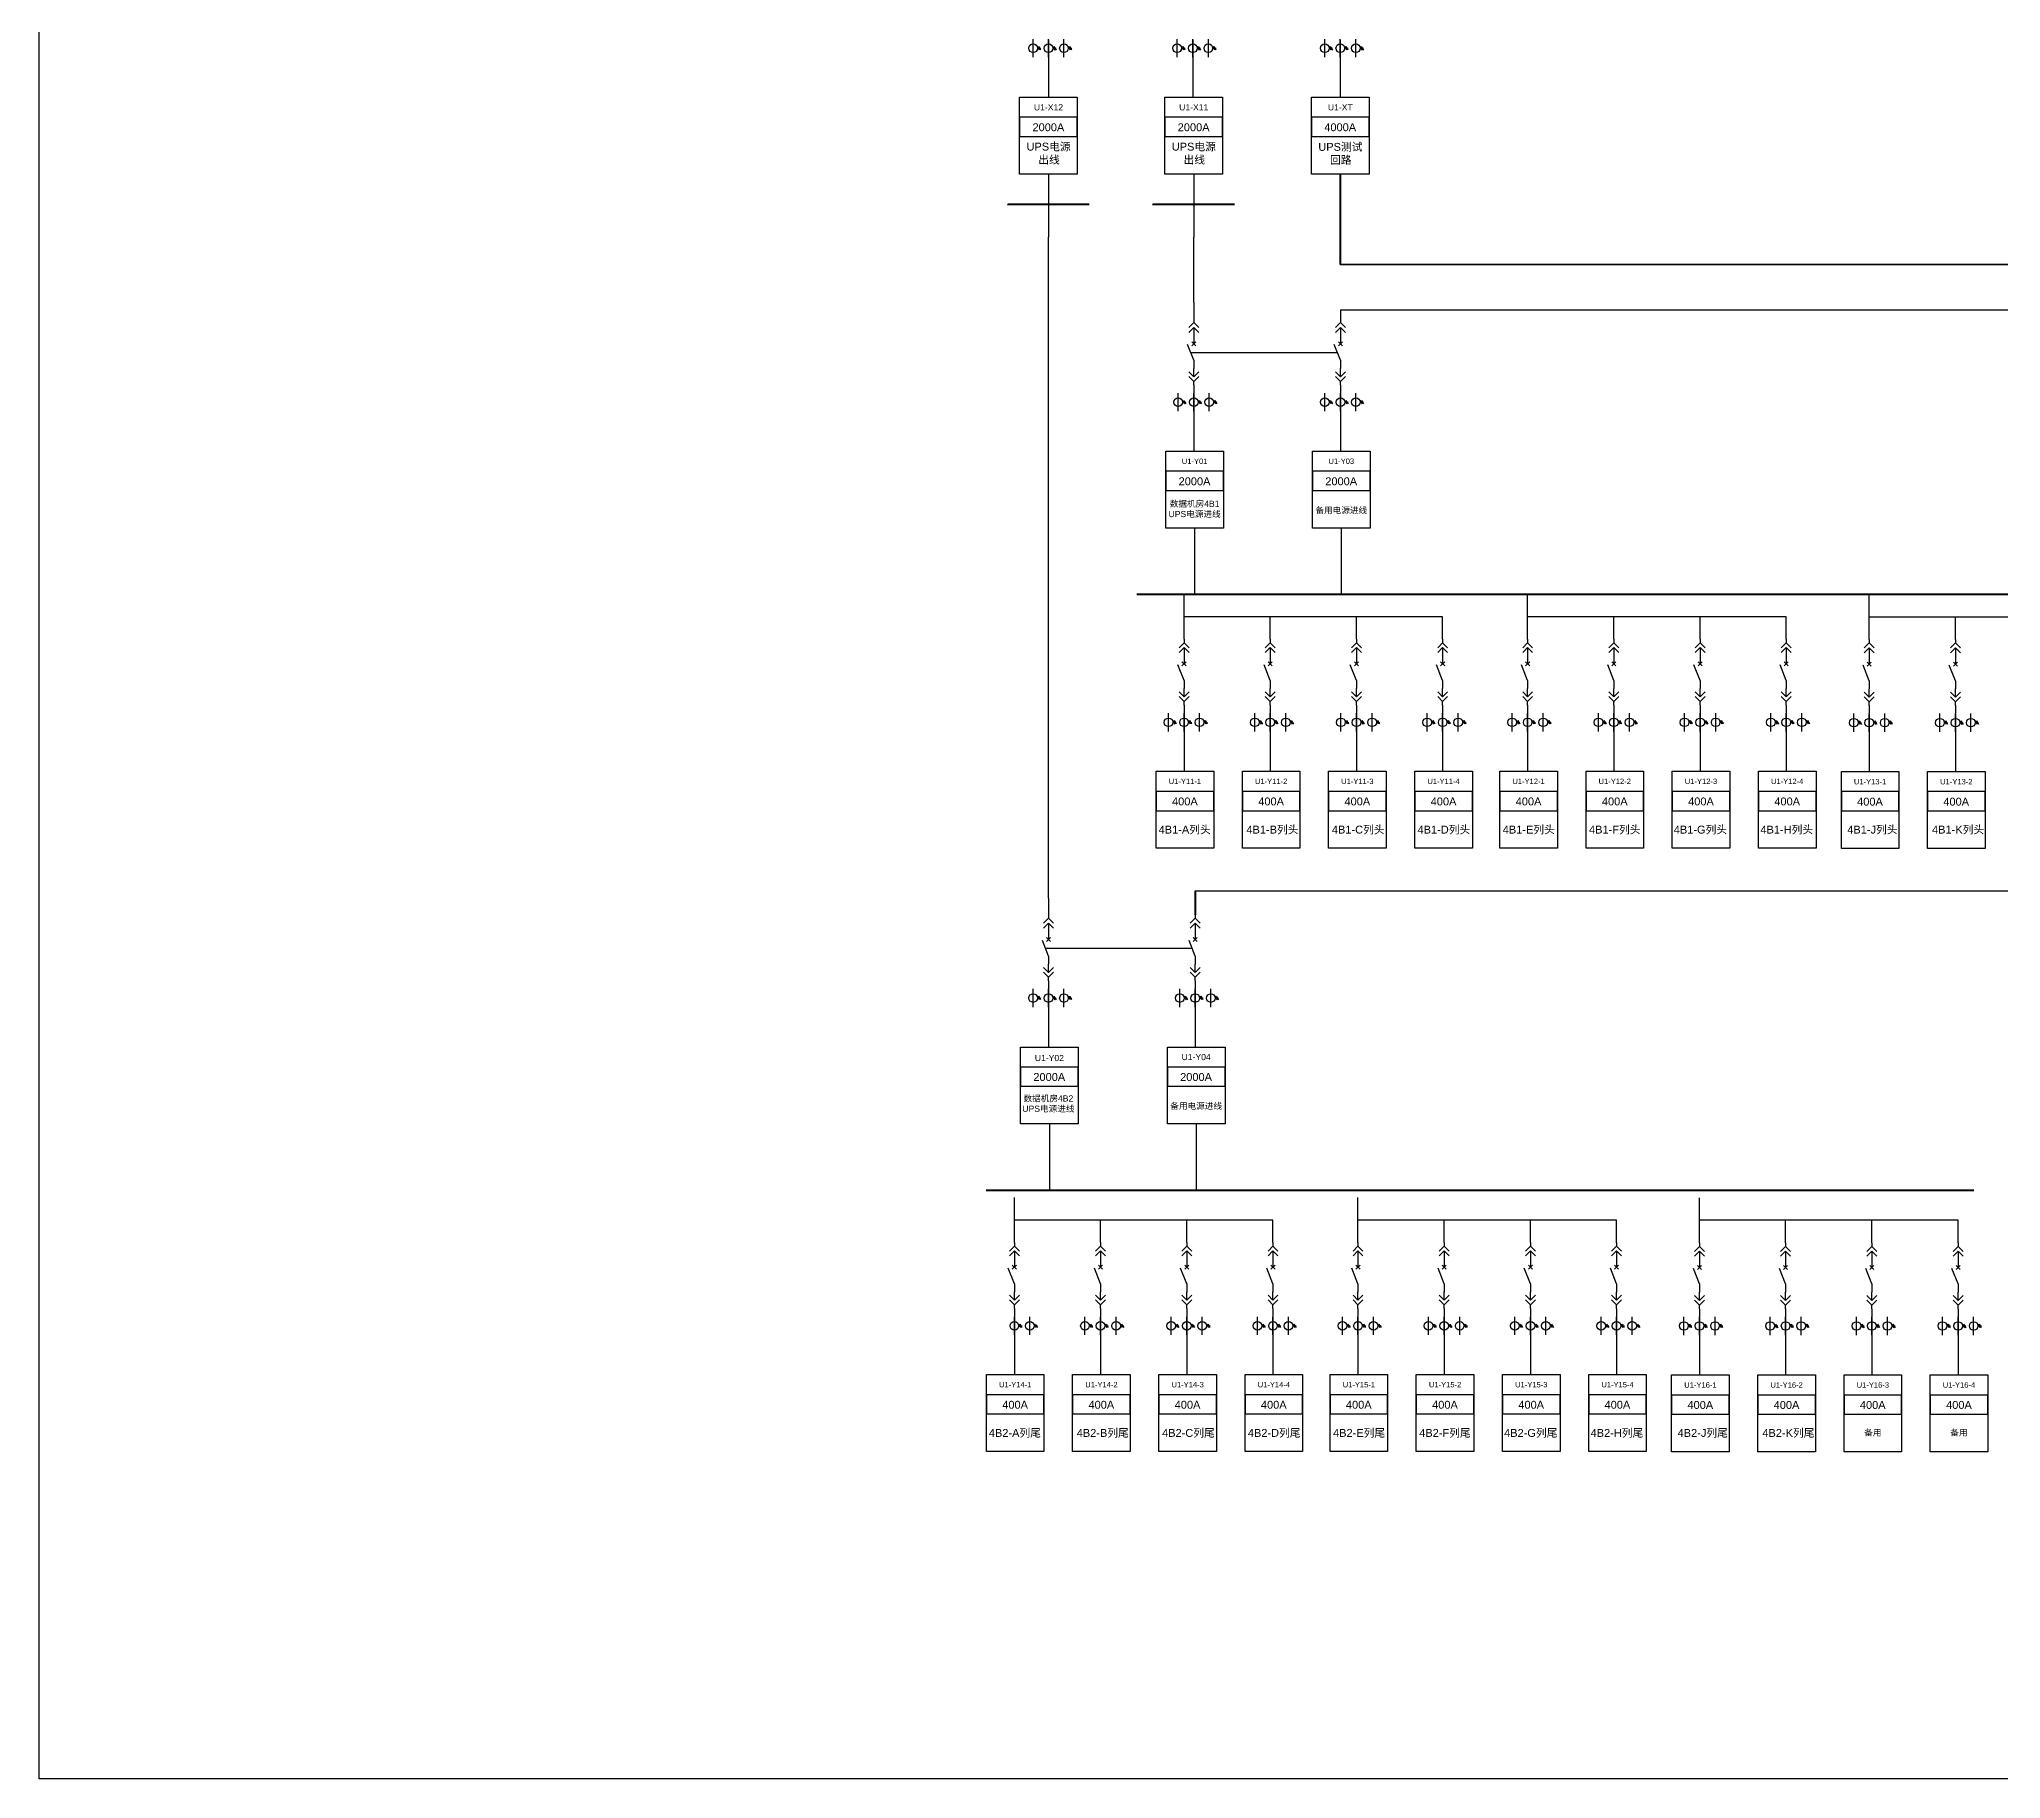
# Model space of a CAD drawing. Header units: millimetres. Extents: x -3460 to -460, y 6070 to 9130.
# Drawn here: x -1850 to -1672.5, y 6491.5 to 6648.8 of the extents above; entities that cross this region are included whole.
import ezdxf
from ezdxf.enums import TextEntityAlignment as Align

# ---------------------------------------------------------------- set-up
doc = ezdxf.new("R2010")
doc.units = ezdxf.units.MM
doc.header["$LTSCALE"] = 1000
doc.header["$MEASUREMENT"] = 0
doc.linetypes.add('HIDDEN', pattern=[0.375, 0.25, -0.125])
doc.styles.get("Standard").update_dxf_attribs({"font": 'arial.ttf'})

# ---------------------------------------------------------------- blocks, each defined once
blk = doc.blocks.new('A$C03DD39B5')
for p, q in [((417, 475), (283, 392)), ((417, 422), (283, 339)), ((350, 333), (350, 467))]:
    blk.add_line(p, q)
blk.add_lwpolyline([(700, 167), (0, 167)])
blk.add_circle((350, 167), 167)
blk = doc.blocks.new('DYDQAA05')
at = {"color": 0}
blk.add_lwpolyline([(0, 0), (0, -7)], dxfattribs=at)
blk = doc.blocks.new('DYDQAA03')
at = {"color": 0}
for points in [[(0, 0), (0, -1.5)], [(-2.12, -3.62), (0, -1.5)], [(-2.12, -5.62), (0, -3.5)], [(2.12, -3.62), (0, -1.5)], [(2.12, -5.62), (0, -3.5)], [(0, -3.5), (0, -7)]]:
    blk.add_lwpolyline(points, dxfattribs=at)
blk = doc.blocks.new('DYDQAA09')
at = {"color": 0}
blk.add_lwpolyline([(0, 0), (0, -3.5)], dxfattribs=at)
blk.add_lwpolyline([(0, 0), (0, -3.5)], dxfattribs=at)
blk.add_lwpolyline([(0, 0), (0, -3.5)], dxfattribs=at)
blk.add_lwpolyline([(0, 0), (0, -3.5)], dxfattribs=at)
blk.add_lwpolyline([(0, 0), (0, -3.5)], dxfattribs=at)
blk.add_lwpolyline([(0, 0), (0, -3.5)], dxfattribs=at)
blk.add_lwpolyline([(0, 0), (0, -3.5)], dxfattribs=at)
blk.add_lwpolyline([(0, 0), (0, -3.5)], dxfattribs=at)
blk.add_lwpolyline([(0, 0), (0, -3.5)], dxfattribs=at)
blk = doc.blocks.new('DYDQ0201')
at = {"color": 0}
for points in [[(0.86, -0.86), (-0.86, 0.86)], [(-0.86, -0.86), (0.86, 0.86)], [(0, -7), (-2.61, -0.37)]]:
    blk.add_lwpolyline(points, dxfattribs=at)
blk = doc.blocks.new('DYDQAA04')
at = {"color": 0}
for points in [[(0, -3.5), (0, 0)], [(-2.12, -1.38), (0, -3.5)], [(-2.12, -3.38), (0, -5.5)], [(2.12, -1.38), (0, -3.5)], [(2.12, -3.38), (0, -5.5)], [(0, -7), (0, -5.5)]]:
    blk.add_lwpolyline(points, dxfattribs=at)

msp = doc.modelspace()

# ---------------------------------------------------------------- linework, layer by layer
for p, q in [((-1758.69, 6648.8, -24067.95), (-1758.69, 6647.16, -24067.95)), ((-1745.64, 6648.8, -24067.95), (-1745.64, 6647.16, -24067.95)), ((-1732.29, 6648.8, -24067.95), (-1732.29, 6647.16, -24067.95)), ((-1758.69, 6647.16, -24067.95), (-1758.69, 6643.59, -24067.95)), ((-1745.64, 6647.16, -24067.95), (-1745.64, 6643.59, -24067.95)), ((-1732.29, 6647.16, -24067.95), (-1732.29, 6643.59, -24067.95)), ((-1758.69, 6636.64, -24067.95), (-1758.69, 6630.92, -24067.95)), ((-1745.55, 6636.64, -24099.44), (-1745.55, 6630.92, -24099.44)), ((-1758.69, 6571.12, -26834.5), (-1758.69, 6630.92, -25451.23)), ((-1745.55, 6625.01, -26865.99), (-1745.55, 6630.92, -25482.71)), ((-1745.55, 6616.77, -24664.78), (-1745.55, 6615.14, -24664.78)), ((-1745.55, 6615.14, -24664.78), (-1745.55, 6611.57, -24664.78)), ((-1745.47, 6604.62, -24696.27), (-1745.47, 6598.63, -24224.72)), ((-1746.43, 6594.56, -27652.45), (-1746.43, 6598.63, -26269.17)), ((-1715.34, 6594.56, -27652.45), (-1715.34, 6598.63, -26269.17)), ((-1684.44, 6594.54, -27652.45), (-1684.44, 6598.61, -26269.17)), ((-1738.63, 6596.6, -26269.17), (-1746.43, 6596.6, -26960.81)), ((-1738.63, 6594.56, -26269.17), (-1738.63, 6596.6, -26269.17)), ((-1730.83, 6596.6, -25577.54), (-1738.63, 6596.6, -26269.17)), ((-1730.83, 6594.56, -25577.54), (-1730.83, 6596.6, -25577.54)), ((-1723.03, 6596.6, -24885.9), (-1730.83, 6596.6, -25577.54)), ((-1723.03, 6594.56, -24885.9), (-1723.03, 6596.6, -24885.9)), ((-1707.54, 6596.6, -26269.17), (-1715.34, 6596.6, -26960.81)), ((-1707.54, 6594.56, -26269.17), (-1707.54, 6596.6, -26269.17)), ((-1699.74, 6596.6, -25577.54), (-1707.54, 6596.6, -26269.17)), ((-1699.74, 6594.56, -25577.54), (-1699.74, 6596.6, -25577.54)), ((-1691.94, 6596.6, -24885.9), (-1699.74, 6596.6, -25577.54)), ((-1691.94, 6594.56, -24885.9), (-1691.94, 6596.6, -24885.9)), ((-1676.64, 6596.57, -26269.17), (-1684.44, 6596.57, -26960.81)), ((-1676.64, 6594.54, -26269.17), (-1676.64, 6596.57, -26269.17)), ((-1668.84, 6596.57, -25577.54), (-1676.64, 6596.57, -26269.17)), ((-1746.43, 6587.81, -25451.24), (-1746.43, 6586.17, -25451.24)), ((-1738.63, 6587.81, -24067.96), (-1738.63, 6586.17, -24067.96)), ((-1730.83, 6587.81, -23376.32), (-1730.83, 6586.17, -23376.32)), ((-1723.03, 6587.81, -22684.68), (-1723.03, 6586.17, -22684.68)), ((-1715.34, 6587.81, -25451.24), (-1715.34, 6586.17, -25451.24)), ((-1707.54, 6587.81, -24067.96), (-1707.54, 6586.17, -24067.96)), ((-1699.74, 6587.81, -23376.32), (-1699.74, 6586.17, -23376.32)), ((-1691.94, 6587.81, -22684.68), (-1691.94, 6586.17, -22684.68)), ((-1684.44, 6587.79, -25451.24), (-1684.44, 6586.15, -25451.24)), ((-1676.64, 6587.79, -24067.96), (-1676.64, 6586.15, -24067.96)), ((-1746.43, 6586.17, -25451.24), (-1746.43, 6582.61, -25451.24)), ((-1738.63, 6586.17, -24067.96), (-1738.63, 6582.61, -24067.96)), ((-1730.83, 6586.17, -23376.32), (-1730.83, 6582.61, -23376.32)), ((-1723.03, 6586.17, -22684.68), (-1723.03, 6582.61, -22684.68)), ((-1715.34, 6586.17, -25451.24), (-1715.34, 6582.61, -25451.24)), ((-1707.54, 6586.17, -24067.96), (-1707.54, 6582.61, -24067.96)), ((-1699.74, 6586.17, -23376.32), (-1699.74, 6582.61, -23376.32)), ((-1691.94, 6586.17, -22684.68), (-1691.94, 6582.61, -22684.68)), ((-1684.44, 6586.15, -25451.24), (-1684.44, 6582.58, -25451.24)), ((-1676.64, 6586.15, -24067.96), (-1676.64, 6582.58, -24067.96)), ((-1758.69, 6562.88, -24633.29), (-1758.69, 6561.24, -24633.29)), ((-1758.69, 6561.24, -24633.29), (-1758.69, 6557.67, -24633.29)), ((-1758.61, 6550.72, -24664.78), (-1758.61, 6544.73, -24193.23)), ((-1761.78, 6539.98, -49088.48), (-1761.78, 6544.05, -47705.2)), ((-1730.69, 6539.98, -49088.48), (-1730.69, 6544.05, -47705.2)), ((-1699.79, 6539.95, -49088.48), (-1699.79, 6544.02, -47705.2)), ((-1753.98, 6542.01, -47705.2), (-1761.78, 6542.01, -48396.84)), ((-1753.98, 6539.98, -47705.2), (-1753.98, 6542.01, -47705.2)), ((-1746.18, 6542.01, -47013.57), (-1753.98, 6542.01, -47705.2)), ((-1746.18, 6539.98, -47013.57), (-1746.18, 6542.01, -47013.57)), ((-1738.38, 6542.01, -46321.93), (-1746.18, 6542.01, -47013.57)), ((-1738.38, 6539.98, -46321.93), (-1738.38, 6542.01, -46321.93)), ((-1722.89, 6542.01, -47705.2), (-1730.69, 6542.01, -48396.84)), ((-1722.89, 6539.98, -47705.2), (-1722.89, 6542.01, -47705.2)), ((-1715.09, 6542.01, -47013.57), (-1722.89, 6542.01, -47705.2)), ((-1715.09, 6539.98, -47013.57), (-1715.09, 6542.01, -47013.57)), ((-1707.29, 6542.01, -46321.93), (-1715.09, 6542.01, -47013.57)), ((-1707.29, 6539.98, -46321.93), (-1707.29, 6542.01, -46321.93)), ((-1692, 6541.99, -47705.2), (-1699.79, 6541.99, -48396.84)), ((-1692, 6539.95, -47705.2), (-1692, 6541.99, -47705.2)), ((-1684.2, 6541.99, -47013.57), (-1692, 6541.99, -47705.2)), ((-1684.2, 6539.95, -47013.57), (-1684.2, 6541.99, -47013.57)), ((-1676.4, 6541.99, -46321.93), (-1684.2, 6541.99, -47013.57)), ((-1676.4, 6539.95, -46321.93), (-1676.4, 6541.99, -46321.93)), ((-1761.78, 6533.23, -46887.27), (-1761.78, 6531.59, -46887.27)), ((-1753.98, 6533.23, -45503.99), (-1753.98, 6531.59, -45503.99)), ((-1746.18, 6533.23, -44812.35), (-1746.18, 6531.59, -44812.35)), ((-1738.38, 6533.23, -44120.71), (-1738.38, 6531.59, -44120.71)), ((-1730.69, 6533.23, -46887.27), (-1730.69, 6531.59, -46887.27)), ((-1722.89, 6533.23, -45503.99), (-1722.89, 6531.59, -45503.99)), ((-1715.09, 6533.23, -44812.35), (-1715.09, 6531.59, -44812.35)), ((-1707.29, 6533.23, -44120.71), (-1707.29, 6531.59, -44120.71)), ((-1699.79, 6533.21, -46887.27), (-1699.79, 6531.57, -46887.27)), ((-1692, 6533.21, -45503.99), (-1692, 6531.57, -45503.99)), ((-1684.2, 6533.21, -44812.35), (-1684.2, 6531.57, -44812.35)), ((-1676.4, 6533.21, -44120.71), (-1676.4, 6531.57, -44120.71)), ((-1761.78, 6531.59, -46887.27), (-1761.78, 6528.03, -46887.27)), ((-1753.98, 6531.59, -45503.99), (-1753.98, 6528.03, -45503.99)), ((-1746.18, 6531.59, -44812.35), (-1746.18, 6528.03, -44812.35)), ((-1738.38, 6531.59, -44120.71), (-1738.38, 6528.03, -44120.71)), ((-1730.69, 6531.59, -46887.27), (-1730.69, 6528.03, -46887.27)), ((-1722.89, 6531.59, -45503.99), (-1722.89, 6528.03, -45503.99)), ((-1715.09, 6531.59, -44812.35), (-1715.09, 6528.03, -44812.35)), ((-1707.29, 6531.59, -44120.71), (-1707.29, 6528.03, -44120.71)), ((-1699.79, 6531.57, -46887.27), (-1699.79, 6528, -46887.27)), ((-1692, 6531.57, -45503.99), (-1692, 6528, -45503.99)), ((-1684.2, 6531.57, -44812.35), (-1684.2, 6528, -44812.35)), ((-1676.4, 6531.57, -44120.71), (-1676.4, 6528, -44120.71))]:
    msp.add_line(p, q)
at = {"color": 1, "lineweight": 40}
for p, q in [((-1732.29, 6636.64, -24100.46), (-1732.29, 6628.45, -26175.37)), ((-1750.7, 6598.63, -24224.72), (-1661.91, 6598.63, -24224.72)), ((-1764.34, 6544.73, -24193.23), (-1674.97, 6544.73, -24193.23))]:
    msp.add_line(p, q, dxfattribs=at)
at = {"color": 1, "lineweight": 35}
msp.add_line((-1732.29, 6628.45, -26175.37), (-1512.71, 6628.45, -26175.37), dxfattribs=at)
at = {"color": 5}
for p, q in [((-1732.28, 6624.36, -28910.45), (-1732.28, 6623.52, -26865.99)), ((-1732.28, 6616.77, -24664.78), (-1732.28, 6615.14, -24664.78)), ((-1732.28, 6615.14, -24664.78), (-1732.28, 6611.57, -24664.78)), ((-1732.2, 6604.62, -24696.27), (-1732.2, 6598.63, -24224.72)), ((-1745.41, 6562.88, -23028.9), (-1745.41, 6561.24, -23028.9)), ((-1745.41, 6561.24, -23028.9), (-1745.41, 6557.67, -23028.9)), ((-1745.33, 6550.72, -23060.39), (-1745.33, 6544.73, -22588.84))]:
    msp.add_line(p, q, dxfattribs=at)
at = {"color": 5, "lineweight": 30}
for p, q in [((-1732.28, 6624.36, -27888.22), (-1592.93, 6624.36, -38827.65)), ((-1745.41, 6571.81, -27966.21), (-1635.54, 6571.81, -49216.18))]:
    msp.add_line(p, q, dxfattribs=at)
at = {"linetype": 'HIDDEN', "ltscale": 2}
for p, q in [((-1745.83, 6620.5, -26865.99), (-1732.55, 6620.5, -26865.99)), ((-1758.97, 6566.61, -25230.11), (-1745.69, 6566.61, -25230.11))]:
    msp.add_line(p, q, dxfattribs=at)
at = {"color": 5, "lineweight": 40}
msp.add_line((-1745.41, 6571.81, -27966.21), (-1745.41, 6569.63, -25230.11), dxfattribs=at)
at = {"color": 1, "lineweight": 30, "ltscale": 0.002916}
msp.add_lwpolyline([(-1850, 6806.47), (-1495.8, 6806.47), (-1495.8, 6491.47), (-1850, 6491.47)], close=True, dxfattribs=at)
for points, elevation in [([(-1761.3, 6643.59), (-1756.09, 6643.59), (-1756.09, 6636.64), (-1761.3, 6636.64)], -24067.95), ([(-1748.16, 6643.59), (-1742.95, 6643.59), (-1742.95, 6636.64), (-1748.16, 6636.64)], -24099.44), ([(-1761.3, 6640.04), (-1756.09, 6640.04), (-1756.09, 6641.78), (-1761.3, 6641.78)], -24067.95), ([(-1748.16, 6640.04), (-1742.95, 6640.04), (-1742.95, 6641.78), (-1748.16, 6641.78)], -24099.44), ([(-1748.08, 6611.57), (-1742.87, 6611.57), (-1742.87, 6604.62), (-1748.08, 6604.62)], -24696.27), ([(-1748.08, 6608.02), (-1742.87, 6608.02), (-1742.87, 6609.75), (-1748.08, 6609.75)], -24696.27), ([(-1748.95, 6582.61), (-1743.74, 6582.61), (-1743.74, 6575.65), (-1748.95, 6575.65)], -25482.73), ([(-1741.15, 6582.61), (-1735.94, 6582.61), (-1735.94, 6575.65), (-1741.15, 6575.65)], -24099.45), ([(-1733.35, 6582.61), (-1728.14, 6582.61), (-1728.14, 6575.65), (-1733.35, 6575.65)], -23407.81), ([(-1725.55, 6582.61), (-1720.34, 6582.61), (-1720.34, 6575.65), (-1725.55, 6575.65)], -22716.17), ([(-1717.86, 6582.61), (-1712.65, 6582.61), (-1712.65, 6575.65), (-1717.86, 6575.65)], -25482.73), ([(-1710.06, 6582.61), (-1704.85, 6582.61), (-1704.85, 6575.65), (-1710.06, 6575.65)], -24099.45), ([(-1702.26, 6582.61), (-1697.05, 6582.61), (-1697.05, 6575.65), (-1702.26, 6575.65)], -23407.81), ([(-1694.46, 6582.61), (-1689.25, 6582.61), (-1689.25, 6575.65), (-1694.46, 6575.65)], -22716.17), ([(-1686.96, 6582.58), (-1681.75, 6582.58), (-1681.75, 6575.63), (-1686.96, 6575.63)], -25482.73), ([(-1679.16, 6582.58), (-1673.95, 6582.58), (-1673.95, 6575.63), (-1679.16, 6575.63)], -24099.45), ([(-1748.95, 6579.05), (-1743.74, 6579.05), (-1743.74, 6580.79), (-1748.95, 6580.79)], -25482.73), ([(-1741.15, 6579.05), (-1735.94, 6579.05), (-1735.94, 6580.79), (-1741.15, 6580.79)], -24099.45), ([(-1733.35, 6579.05), (-1728.14, 6579.05), (-1728.14, 6580.79), (-1733.35, 6580.79)], -23407.81), ([(-1725.55, 6579.05), (-1720.34, 6579.05), (-1720.34, 6580.79), (-1725.55, 6580.79)], -22716.17), ([(-1717.86, 6579.05), (-1712.65, 6579.05), (-1712.65, 6580.79), (-1717.86, 6580.79)], -25482.73), ([(-1710.06, 6579.05), (-1704.85, 6579.05), (-1704.85, 6580.79), (-1710.06, 6580.79)], -24099.45), ([(-1702.26, 6579.05), (-1697.05, 6579.05), (-1697.05, 6580.79), (-1702.26, 6580.79)], -23407.81), ([(-1694.46, 6579.05), (-1689.25, 6579.05), (-1689.25, 6580.79), (-1694.46, 6580.79)], -22716.17), ([(-1686.96, 6579.03), (-1681.75, 6579.03), (-1681.75, 6580.77), (-1686.96, 6580.77)], -25482.73), ([(-1679.16, 6579.03), (-1673.95, 6579.03), (-1673.95, 6580.77), (-1679.16, 6580.77)], -24099.45), ([(-1761.21, 6557.67), (-1756.01, 6557.67), (-1756.01, 6550.72), (-1761.21, 6550.72)], -24664.78), ([(-1761.21, 6554.12), (-1756.01, 6554.12), (-1756.01, 6555.86), (-1761.21, 6555.86)], -24664.78), ([(-1764.31, 6528.03), (-1759.1, 6528.03), (-1759.1, 6521.07), (-1764.31, 6521.07)], -46918.75), ([(-1756.51, 6528.03), (-1751.3, 6528.03), (-1751.3, 6521.07), (-1756.51, 6521.07)], -45535.48), ([(-1748.71, 6528.03), (-1743.5, 6528.03), (-1743.5, 6521.07), (-1748.71, 6521.07)], -44843.84), ([(-1740.91, 6528.03), (-1735.7, 6528.03), (-1735.7, 6521.07), (-1740.91, 6521.07)], -44152.2), ([(-1733.22, 6528.03), (-1728.01, 6528.03), (-1728.01, 6521.07), (-1733.22, 6521.07)], -46918.75), ([(-1725.42, 6528.03), (-1720.21, 6528.03), (-1720.21, 6521.07), (-1725.42, 6521.07)], -45535.48), ([(-1717.62, 6528.03), (-1712.41, 6528.03), (-1712.41, 6521.07), (-1717.62, 6521.07)], -44843.84), ([(-1709.82, 6528.03), (-1704.61, 6528.03), (-1704.61, 6521.07), (-1709.82, 6521.07)], -44152.2), ([(-1702.32, 6528), (-1697.11, 6528), (-1697.11, 6521.05), (-1702.32, 6521.05)], -46918.75), ([(-1694.52, 6528), (-1689.31, 6528), (-1689.31, 6521.05), (-1694.52, 6521.05)], -45535.48), ([(-1686.72, 6528), (-1681.51, 6528), (-1681.51, 6521.05), (-1686.72, 6521.05)], -44843.84), ([(-1678.92, 6528), (-1673.71, 6528), (-1673.71, 6521.05), (-1678.92, 6521.05)], -44152.2), ([(-1764.31, 6524.47), (-1759.1, 6524.47), (-1759.1, 6526.21), (-1764.31, 6526.21)], -46918.75), ([(-1756.51, 6524.47), (-1751.3, 6524.47), (-1751.3, 6526.21), (-1756.51, 6526.21)], -45535.48), ([(-1748.71, 6524.47), (-1743.5, 6524.47), (-1743.5, 6526.21), (-1748.71, 6526.21)], -44843.84), ([(-1740.91, 6524.47), (-1735.7, 6524.47), (-1735.7, 6526.21), (-1740.91, 6526.21)], -44152.2), ([(-1733.22, 6524.47), (-1728.01, 6524.47), (-1728.01, 6526.21), (-1733.22, 6526.21)], -46918.75), ([(-1725.42, 6524.47), (-1720.21, 6524.47), (-1720.21, 6526.21), (-1725.42, 6526.21)], -45535.48), ([(-1717.62, 6524.47), (-1712.41, 6524.47), (-1712.41, 6526.21), (-1717.62, 6526.21)], -44843.84), ([(-1709.82, 6524.47), (-1704.61, 6524.47), (-1704.61, 6526.21), (-1709.82, 6526.21)], -44152.2), ([(-1702.32, 6524.45), (-1697.11, 6524.45), (-1697.11, 6526.18), (-1702.32, 6526.18)], -46918.75), ([(-1694.52, 6524.45), (-1689.31, 6524.45), (-1689.31, 6526.18), (-1694.52, 6526.18)], -45535.48), ([(-1686.72, 6524.45), (-1681.51, 6524.45), (-1681.51, 6526.18), (-1686.72, 6526.18)], -44843.84), ([(-1678.92, 6524.45), (-1673.71, 6524.45), (-1673.71, 6526.18), (-1678.92, 6526.18)], -44152.2)]:
    msp.add_lwpolyline(points, close=True, dxfattribs=dict(elevation=elevation))
at = {"color": 1, "elevation": -24100.46}
for points in [[(-1734.9, 6643.59), (-1729.69, 6643.59), (-1729.69, 6636.64), (-1734.9, 6636.64)], [(-1734.9, 6640.04), (-1729.69, 6640.04), (-1729.69, 6641.78), (-1734.9, 6641.78)]]:
    msp.add_lwpolyline(points, close=True, dxfattribs=at)
at = {"color": 1, "lineweight": 40, "ltscale": 100}
for points, elevation in [([(-1755.01, 6633.88), (-1762.37, 6633.88), (-1762.37, 6633.88)], -34568.97), ([(-1741.87, 6633.88), (-1749.24, 6633.88), (-1749.24, 6633.88)], -34600.46)]:
    msp.add_lwpolyline(points, dxfattribs=dict(at, elevation=elevation))
at = {"color": 5}
for points, elevation in [([(-1734.81, 6611.57), (-1729.6, 6611.57), (-1729.6, 6604.62), (-1734.81, 6604.62)], -24696.27), ([(-1734.81, 6608.02), (-1729.6, 6608.02), (-1729.6, 6609.75), (-1734.81, 6609.75)], -24696.27), ([(-1747.93, 6557.67), (-1742.72, 6557.67), (-1742.72, 6550.72), (-1747.93, 6550.72)], -23060.39), ([(-1747.93, 6554.12), (-1742.72, 6554.12), (-1742.72, 6555.86), (-1747.93, 6555.86)], -23060.39)]:
    msp.add_lwpolyline(points, close=True, dxfattribs=dict(at, elevation=elevation))

# ---------------------------------------------------------------- block references
at = {"linetype": 'Continuous', "xscale": 0.002338875, "yscale": 0.002338875, "zscale": 0.002338875, "rotation": 270}
for p in [(-1760.48, 6648.84, -24067.95), (-1759.08, 6648.84, -24067.95), (-1757.68, 6648.84, -24067.95), (-1747.43, 6648.84, -24067.95), (-1746.03, 6648.84, -24067.95), (-1744.62, 6648.84, -24067.95), (-1734.09, 6648.84, -24067.95), (-1732.68, 6648.84, -24067.95), (-1731.28, 6648.84, -24067.95), (-1747.35, 6616.82, -24664.78), (-1745.94, 6616.82, -24664.78), (-1744.54, 6616.82, -24664.78), (-1748.22, 6587.86, -25451.24), (-1746.82, 6587.86, -25451.24), (-1745.41, 6587.86, -25451.24), (-1740.42, 6587.86, -24067.96), (-1739.02, 6587.86, -24067.96), (-1737.61, 6587.86, -24067.96), (-1732.62, 6587.86, -23376.32), (-1731.22, 6587.86, -23376.32), (-1729.81, 6587.86, -23376.32), (-1724.82, 6587.86, -22684.68), (-1723.42, 6587.86, -22684.68), (-1722.01, 6587.86, -22684.68), (-1717.13, 6587.86, -25451.24), (-1715.73, 6587.86, -25451.24), (-1714.32, 6587.86, -25451.24), (-1709.33, 6587.86, -24067.96), (-1707.93, 6587.86, -24067.96), (-1706.52, 6587.86, -24067.96), (-1701.53, 6587.86, -23376.32), (-1700.13, 6587.86, -23376.32), (-1698.72, 6587.86, -23376.32), (-1693.73, 6587.86, -22684.68), (-1692.33, 6587.86, -22684.68), (-1690.92, 6587.86, -22684.68), (-1686.23, 6587.83, -25451.24), (-1684.83, 6587.83, -25451.24), (-1683.43, 6587.83, -25451.24), (-1678.43, 6587.83, -24067.96), (-1677.03, 6587.83, -24067.96), (-1675.63, 6587.83, -24067.96), (-1760.48, 6562.92, -24633.29), (-1759.08, 6562.92, -24633.29), (-1757.68, 6562.92, -24633.29), (-1762.17, 6533.27, -46887.27), (-1760.77, 6533.27, -46887.27), (-1755.78, 6533.27, -45503.99), (-1754.37, 6533.27, -45503.99), (-1752.97, 6533.27, -45503.99), (-1747.98, 6533.27, -44812.35), (-1746.57, 6533.27, -44812.35), (-1745.17, 6533.27, -44812.35), (-1740.18, 6533.27, -44120.71), (-1738.77, 6533.27, -44120.71), (-1737.37, 6533.27, -44120.71), (-1732.49, 6533.27, -46887.27), (-1731.08, 6533.27, -46887.27), (-1729.68, 6533.27, -46887.27), (-1724.69, 6533.27, -45503.99), (-1723.28, 6533.27, -45503.99), (-1721.88, 6533.27, -45503.99), (-1716.89, 6533.27, -44812.35), (-1715.48, 6533.27, -44812.35), (-1714.08, 6533.27, -44812.35), (-1709.09, 6533.27, -44120.71), (-1707.68, 6533.27, -44120.71), (-1706.28, 6533.27, -44120.71), (-1701.59, 6533.25, -46887.27), (-1700.18, 6533.25, -46887.27), (-1698.78, 6533.25, -46887.27), (-1693.79, 6533.25, -45503.99), (-1692.39, 6533.25, -45503.99), (-1690.98, 6533.25, -45503.99), (-1685.99, 6533.25, -44812.35), (-1684.59, 6533.25, -44812.35), (-1683.18, 6533.25, -44812.35), (-1678.19, 6533.25, -44120.71), (-1676.79, 6533.25, -44120.71), (-1675.38, 6533.25, -44120.71)]:
    msp.add_blockref('A$C03DD39B5', p, dxfattribs=at)
at = {"xscale": 0.2128954749704126, "yscale": 0.2128954749704126, "zscale": 0.2128954749704126}
for name, p in [('DYDQAA05', (-1745.55, 6625.01, -26865.99)), ('DYDQAA03', (-1745.55, 6623.52, -26865.99)), ('DYDQ0201', (-1745.55, 6621.29, -26865.99)), ('DYDQAA09', (-1745.55, 6622.03, -26865.99)), ('DYDQAA09', (-1745.55, 6619.8, -26865.99)), ('DYDQAA04', (-1745.55, 6619.05, -26865.99)), ('DYDQAA09', (-1745.55, 6617.56, -26865.99)), ('DYDQAA03', (-1746.43, 6594.56, -27652.45)), ('DYDQAA03', (-1738.63, 6594.56, -26269.17)), ('DYDQAA03', (-1730.83, 6594.56, -25577.54)), ('DYDQAA03', (-1723.03, 6594.56, -24885.9)), ('DYDQAA03', (-1715.34, 6594.56, -27652.45)), ('DYDQAA03', (-1707.54, 6594.56, -26269.17)), ('DYDQAA03', (-1699.74, 6594.56, -25577.54)), ('DYDQAA03', (-1691.94, 6594.56, -24885.9)), ('DYDQAA03', (-1684.44, 6594.54, -27652.45)), ('DYDQAA03', (-1676.64, 6594.54, -26269.17)), ('DYDQAA09', (-1746.43, 6593.07, -27652.45)), ('DYDQAA09', (-1738.63, 6593.07, -26269.17)), ('DYDQAA09', (-1730.83, 6593.07, -25577.54)), ('DYDQAA09', (-1723.03, 6593.07, -24885.9)), ('DYDQAA09', (-1715.34, 6593.07, -27652.45)), ('DYDQAA09', (-1707.54, 6593.07, -26269.17)), ('DYDQAA09', (-1699.74, 6593.07, -25577.54)), ('DYDQAA09', (-1691.94, 6593.07, -24885.9)), ('DYDQAA09', (-1684.44, 6593.05, -27652.45)), ('DYDQAA09', (-1676.64, 6593.05, -26269.17)), ('DYDQ0201', (-1746.43, 6592.33, -27652.45)), ('DYDQ0201', (-1738.63, 6592.33, -26269.17)), ('DYDQ0201', (-1730.83, 6592.33, -25577.54)), ('DYDQ0201', (-1723.03, 6592.33, -24885.9)), ('DYDQ0201', (-1715.34, 6592.33, -27652.45)), ('DYDQ0201', (-1707.54, 6592.33, -26269.17)), ('DYDQ0201', (-1699.74, 6592.33, -25577.54)), ('DYDQ0201', (-1691.94, 6592.33, -24885.9)), ('DYDQ0201', (-1684.44, 6592.3, -27652.45)), ('DYDQ0201', (-1676.64, 6592.3, -26269.17)), ('DYDQAA04', (-1746.43, 6590.09, -27652.45)), ('DYDQAA09', (-1746.43, 6590.84, -27652.45)), ('DYDQAA04', (-1738.63, 6590.09, -26269.17)), ('DYDQAA09', (-1738.63, 6590.84, -26269.17)), ('DYDQAA04', (-1730.83, 6590.09, -25577.54)), ('DYDQAA09', (-1730.83, 6590.84, -25577.54)), ('DYDQAA04', (-1723.03, 6590.09, -24885.9)), ('DYDQAA09', (-1723.03, 6590.84, -24885.9)), ('DYDQAA04', (-1715.34, 6590.09, -27652.45)), ('DYDQAA09', (-1715.34, 6590.84, -27652.45)), ('DYDQAA04', (-1707.54, 6590.09, -26269.17)), ('DYDQAA09', (-1707.54, 6590.84, -26269.17)), ('DYDQAA04', (-1699.74, 6590.09, -25577.54)), ('DYDQAA09', (-1699.74, 6590.84, -25577.54)), ('DYDQAA04', (-1691.94, 6590.09, -24885.9)), ('DYDQAA09', (-1691.94, 6590.84, -24885.9)), ('DYDQAA04', (-1684.44, 6590.07, -27652.45)), ('DYDQAA09', (-1684.44, 6590.81, -27652.45)), ('DYDQAA04', (-1676.64, 6590.07, -26269.17)), ('DYDQAA09', (-1676.64, 6590.81, -26269.17)), ('DYDQAA09', (-1746.43, 6588.6, -27652.45)), ('DYDQAA09', (-1738.63, 6588.6, -26269.17)), ('DYDQAA09', (-1730.83, 6588.6, -25577.54)), ('DYDQAA09', (-1723.03, 6588.6, -24885.9)), ('DYDQAA09', (-1715.34, 6588.6, -27652.45)), ('DYDQAA09', (-1707.54, 6588.6, -26269.17)), ('DYDQAA09', (-1699.74, 6588.6, -25577.54)), ('DYDQAA09', (-1691.94, 6588.6, -24885.9)), ('DYDQAA09', (-1684.44, 6588.58, -27652.45)), ('DYDQAA09', (-1676.64, 6588.58, -26269.17)), ('DYDQAA05', (-1758.69, 6571.12, -26834.5)), ('DYDQAA03', (-1758.69, 6569.63, -26834.5)), ('DYDQAA09', (-1758.69, 6568.14, -26834.5)), ('DYDQ0201', (-1758.69, 6567.39, -26834.5)), ('DYDQAA04', (-1758.69, 6565.16, -26834.5)), ('DYDQAA09', (-1758.69, 6565.9, -26834.5)), ('DYDQAA09', (-1758.69, 6563.67, -26834.5)), ('DYDQAA03', (-1761.78, 6539.98, -49088.48)), ('DYDQAA03', (-1753.98, 6539.98, -47705.2)), ('DYDQAA03', (-1746.18, 6539.98, -47013.57)), ('DYDQAA03', (-1738.38, 6539.98, -46321.93)), ('DYDQAA03', (-1730.69, 6539.98, -49088.48)), ('DYDQAA03', (-1722.89, 6539.98, -47705.2)), ('DYDQAA03', (-1715.09, 6539.98, -47013.57)), ('DYDQAA03', (-1707.29, 6539.98, -46321.93)), ('DYDQAA03', (-1699.79, 6539.95, -49088.48)), ('DYDQAA03', (-1692, 6539.95, -47705.2)), ('DYDQAA03', (-1684.2, 6539.95, -47013.57)), ('DYDQAA03', (-1676.4, 6539.95, -46321.93)), ('DYDQ0201', (-1761.78, 6537.74, -49088.48)), ('DYDQAA09', (-1761.78, 6538.49, -49088.48)), ('DYDQ0201', (-1753.98, 6537.74, -47705.2)), ('DYDQAA09', (-1753.98, 6538.49, -47705.2)), ('DYDQ0201', (-1746.18, 6537.74, -47013.57)), ('DYDQAA09', (-1746.18, 6538.49, -47013.57)), ('DYDQ0201', (-1738.38, 6537.74, -46321.93)), ('DYDQAA09', (-1738.38, 6538.49, -46321.93)), ('DYDQ0201', (-1730.69, 6537.74, -49088.48)), ('DYDQAA09', (-1730.69, 6538.49, -49088.48)), ('DYDQ0201', (-1722.89, 6537.74, -47705.2)), ('DYDQAA09', (-1722.89, 6538.49, -47705.2)), ('DYDQ0201', (-1715.09, 6537.74, -47013.57)), ('DYDQAA09', (-1715.09, 6538.49, -47013.57)), ('DYDQ0201', (-1707.29, 6537.74, -46321.93)), ('DYDQAA09', (-1707.29, 6538.49, -46321.93)), ('DYDQ0201', (-1699.79, 6537.72, -49088.48)), ('DYDQAA09', (-1699.79, 6538.46, -49088.48)), ('DYDQ0201', (-1692, 6537.72, -47705.2)), ('DYDQAA09', (-1692, 6538.46, -47705.2)), ('DYDQ0201', (-1684.2, 6537.72, -47013.57)), ('DYDQAA09', (-1684.2, 6538.46, -47013.57)), ('DYDQ0201', (-1676.4, 6537.72, -46321.93)), ('DYDQAA09', (-1676.4, 6538.46, -46321.93)), ('DYDQAA09', (-1761.78, 6536.25, -49088.48)), ('DYDQAA09', (-1753.98, 6536.25, -47705.2)), ('DYDQAA09', (-1746.18, 6536.25, -47013.57)), ('DYDQAA09', (-1738.38, 6536.25, -46321.93)), ('DYDQAA09', (-1730.69, 6536.25, -49088.48)), ('DYDQAA09', (-1722.89, 6536.25, -47705.2)), ('DYDQAA09', (-1715.09, 6536.25, -47013.57)), ('DYDQAA09', (-1707.29, 6536.25, -46321.93)), ('DYDQAA09', (-1699.79, 6536.23, -49088.48)), ('DYDQAA09', (-1692, 6536.23, -47705.2)), ('DYDQAA09', (-1684.2, 6536.23, -47013.57)), ('DYDQAA09', (-1676.4, 6536.23, -46321.93)), ('DYDQAA04', (-1761.78, 6535.51, -49088.48)), ('DYDQAA04', (-1753.98, 6535.51, -47705.2)), ('DYDQAA04', (-1746.18, 6535.51, -47013.57)), ('DYDQAA04', (-1738.38, 6535.51, -46321.93)), ('DYDQAA04', (-1730.69, 6535.51, -49088.48)), ('DYDQAA04', (-1722.89, 6535.51, -47705.2)), ('DYDQAA04', (-1715.09, 6535.51, -47013.57)), ('DYDQAA04', (-1707.29, 6535.51, -46321.93)), ('DYDQAA04', (-1699.79, 6535.48, -49088.48)), ('DYDQAA04', (-1692, 6535.48, -47705.2)), ('DYDQAA04', (-1684.2, 6535.48, -47013.57)), ('DYDQAA04', (-1676.4, 6535.48, -46321.93)), ('DYDQAA09', (-1761.78, 6534.02, -49088.48)), ('DYDQAA09', (-1753.98, 6534.02, -47705.2)), ('DYDQAA09', (-1746.18, 6534.02, -47013.57)), ('DYDQAA09', (-1738.38, 6534.02, -46321.93)), ('DYDQAA09', (-1730.69, 6534.02, -49088.48)), ('DYDQAA09', (-1722.89, 6534.02, -47705.2)), ('DYDQAA09', (-1715.09, 6534.02, -47013.57)), ('DYDQAA09', (-1707.29, 6534.02, -46321.93)), ('DYDQAA09', (-1699.79, 6533.99, -49088.48)), ('DYDQAA09', (-1692, 6533.99, -47705.2)), ('DYDQAA09', (-1684.2, 6533.99, -47013.57)), ('DYDQAA09', (-1676.4, 6533.99, -46321.93))]:
    msp.add_blockref(name, p, dxfattribs=at)
at = {"color": 5, "xscale": 0.2128954749704126, "yscale": 0.2128954749704126, "zscale": 0.2128954749704126}
for name, p in [('DYDQAA03', (-1732.28, 6623.52, -26865.99)), ('DYDQ0201', (-1732.28, 6621.29, -26865.99)), ('DYDQAA09', (-1732.28, 6622.03, -26865.99)), ('DYDQAA09', (-1732.28, 6619.8, -26865.99)), ('DYDQAA04', (-1732.28, 6619.05, -26865.99)), ('DYDQAA09', (-1732.28, 6617.56, -26865.99)), ('DYDQAA03', (-1745.41, 6569.63, -25230.11)), ('DYDQAA09', (-1745.41, 6568.14, -25230.11)), ('DYDQ0201', (-1745.41, 6567.39, -25230.11)), ('DYDQAA04', (-1745.41, 6565.16, -25230.11)), ('DYDQAA09', (-1745.41, 6565.9, -25230.11)), ('DYDQAA09', (-1745.41, 6563.67, -25230.11))]:
    msp.add_blockref(name, p, dxfattribs=at)
at = {"color": 5, "linetype": 'Continuous', "xscale": 0.002338875, "yscale": 0.002338875, "zscale": 0.002338875, "rotation": 270}
for p in [(-1734.08, 6616.82, -24664.78), (-1732.67, 6616.82, -24664.78), (-1731.27, 6616.82, -24664.78), (-1747.2, 6562.92, -23028.9), (-1745.8, 6562.92, -23028.9), (-1744.4, 6562.92, -23028.9)]:
    msp.add_blockref('A$C03DD39B5', p, dxfattribs=at)

# ---------------------------------------------------------------- texts
at = {"lineweight": 0}
for s, p in [('2000A', (-1758.7, 6640.52, -25451.23)), ('2000A', (-1745.56, 6640.52, -25482.71)), ('2000A', (-1745.48, 6608.49, -26079.54)), ('400A', (-1746.35, 6579.53, -26866)), ('400A', (-1738.55, 6579.53, -25482.73)), ('400A', (-1730.75, 6579.53, -24791.09)), ('400A', (-1722.95, 6579.53, -24099.45)), ('400A', (-1715.26, 6579.53, -26866)), ('400A', (-1707.46, 6579.53, -25482.73)), ('400A', (-1699.66, 6579.53, -24791.09)), ('400A', (-1691.86, 6579.53, -24099.45)), ('400A', (-1684.37, 6579.51, -26866)), ('400A', (-1676.57, 6579.51, -25482.73)), ('4B1-A列头', (-1746.37, 6576.98, -21053.86)), ('4B1-B列头', (-1738.43, 6576.98, -21053.86)), ('4B1-C列头', (-1730.67, 6576.98, -21053.86)), ('4B1-D列头', (-1722.92, 6576.98, -21053.86)), ('4B1-E列头', (-1715.24, 6576.98, -21053.86)), ('4B1-F列头', (-1707.46, 6576.98, -21053.86)), ('4B1-G列头', (-1699.71, 6576.98, -45535.48)), ('4B1-H列头', (-1691.9, 6576.98, -45535.48)), ('4B1-J列头', (-1684.15, 6576.98, -21053.86)), ('4B1-K列头', (-1676.4, 6576.98, -21053.86)), ('2000A', (-1758.62, 6554.6, -26048.05)), ('400A', (-1761.71, 6524.95, -48302.03)), ('400A', (-1753.91, 6524.95, -46918.75)), ('400A', (-1746.11, 6524.95, -46227.12)), ('400A', (-1738.31, 6524.95, -45535.48)), ('400A', (-1730.62, 6524.95, -48302.03)), ('400A', (-1722.82, 6524.95, -46918.75)), ('400A', (-1715.02, 6524.95, -46227.12)), ('400A', (-1707.22, 6524.95, -45535.48)), ('400A', (-1699.72, 6524.93, -48302.03)), ('400A', (-1691.92, 6524.93, -46918.75)), ('400A', (-1684.12, 6524.93, -46227.12)), ('400A', (-1676.32, 6524.93, -45535.48)), ('4B2-A列尾', (-1761.73, 6522.4, -42489.89)), ('4B2-B列尾', (-1753.78, 6522.4, -42489.89)), ('4B2-C列尾', (-1746.03, 6522.4, -42489.89)), ('4B2-D列尾', (-1738.27, 6522.4, -42489.89)), ('4B2-E列尾', (-1730.59, 6522.4, -42489.89)), ('4B2-F列尾', (-1722.82, 6522.4, -42489.89)), ('4B2-G列尾', (-1715.06, 6522.4, -66971.51)), ('4B2-H列尾', (-1707.26, 6522.4, -66971.51)), ('4B2-J列尾', (-1699.5, 6522.4, -42489.89)), ('4B2-K列尾', (-1691.75, 6522.4, -42489.89))]:
    msp.add_text(s, height=0.713, dxfattribs=at).set_placement(p, align=Align.CENTER)
at = {"color": 1, "lineweight": 0}
msp.add_text('4000A', height=0.713, dxfattribs=at).set_placement((-1732.3, 6640.52, -25483.74), align=Align.CENTER)
at = {"color": 5, "lineweight": 0}
for p in [(-1732.21, 6608.49, -26079.54), (-1745.34, 6554.6, -24443.67)]:
    msp.add_text('2000A', height=0.713, dxfattribs=at).set_placement(p, align=Align.CENTER)
at = {"width": 5.2091}
for s, insert, char_height, attachment_point in [('U1-X12', (-1758.69, 6642.68, -21993.04), 0.557, 5), ('U1-X11', (-1745.55, 6642.68, -21206.59), 0.557, 5), ('\\pi0.62243;UPS{\\fSimSun|b0|i0|c134|p2;电源\\P\\pi1.68468;出线}', (-1761.3, 6639.48, -26645.9), 0.7128, 1), ('\\pi0.62243;UPS{\\fSimSun|b0|i0|c134|p2;电源\\P\\pi1.68468;出线}', (-1748.16, 6639.48, -25388.92), 0.7128, 1), ('U1-Y01', (-1745.47, 6610.66, -24696.27), 0.49, 5), ('{\\fSimSun|b0|i0|c134|p2;\\H0.78125x;数据机房\\fArial|b0|i0|c0|p34;4B1\\PUPS\\fSimSun|b0|i0|c134|p2;电源进线\\P}', (-1745.47, 6606.32, -24696.27), 0.7128, 5), ('U1-Y11-1\\P', (-1746.35, 6581.7, -25482.73), 0.49, 5), ('U1-Y11-2\\P', (-1738.55, 6581.7, -24099.45), 0.49, 5), ('U1-Y11-3\\P', (-1730.75, 6581.7, -23407.81), 0.49, 5), ('U1-Y11-4\\P', (-1722.95, 6581.7, -22716.17), 0.49, 5), ('U1-Y12-1\\P', (-1715.26, 6581.7, -25482.73), 0.49, 5), ('U1-Y12-2\\P', (-1707.46, 6581.7, -24099.45), 0.49, 5), ('U1-Y12-3\\P', (-1699.66, 6581.7, -23407.81), 0.49, 5), ('U1-Y12-4\\P', (-1691.86, 6581.7, -22716.17), 0.49, 5), ('U1-Y13-1\\P', (-1684.36, 6581.67, -25482.73), 0.49, 5), ('U1-Y13-2\\P', (-1676.56, 6581.67, -24099.45), 0.49, 5), ('U1-Y02', (-1758.61, 6556.67, -26867.01), 0.557, 5), ('{\\fSimSun|b0|i0|c134|p2;数据机房}4B2 \\PUPS{\\fSimSun|b0|i0|c134|p2;电源进线}', (-1758.7, 6552.52, -29759.86), 0.5569, 5), ('U1-Y14-1\\P', (-1761.7, 6527.12, -46918.75), 0.49, 5), ('U1-Y14-2\\P', (-1753.9, 6527.12, -45535.48), 0.49, 5), ('U1-Y14-3\\P', (-1746.1, 6527.12, -44843.84), 0.49, 5), ('U1-Y14-4\\P', (-1738.3, 6527.12, -44152.2), 0.49, 5), ('U1-Y15-1\\P', (-1730.61, 6527.12, -46918.75), 0.49, 5), ('U1-Y15-2\\P', (-1722.81, 6527.12, -45535.48), 0.49, 5), ('U1-Y15-3\\P', (-1715.01, 6527.12, -44843.84), 0.49, 5), ('U1-Y15-4\\P', (-1707.21, 6527.12, -44152.2), 0.49, 5), ('U1-Y16-1\\P', (-1699.71, 6527.09, -46918.75), 0.49, 5), ('U1-Y16-2\\P', (-1691.91, 6527.09, -45535.48), 0.49, 5), ('U1-Y16-3\\P', (-1684.11, 6527.09, -44843.84), 0.49, 5), ('U1-Y16-4\\P', (-1676.32, 6527.09, -44152.2), 0.49, 5), ('{\\fSimSun|b0|i0|c134|p2;\\H0.78125x;备用\\P}', (-1684.11, 6522.75, -44843.84), 0.7128, 5), ('{\\fSimSun|b0|i0|c134|p2;\\H0.78125x;备用\\P}', (-1676.32, 6522.75, -44152.2), 0.7128, 5)]:
    msp.add_mtext(s, dxfattribs=dict(at, insert=insert, char_height=char_height, attachment_point=attachment_point))
at = {"color": 1, "width": 5.2091}
for s, insert, char_height, attachment_point in [('U1-XT', (-1732.29, 6642.68, -21207.61), 0.557, 5), ('\\pi0.62044;UPS{\\fSimSun|b0|i0|c134|p2;测试\\P\\pi1.67472;回路}', (-1734.9, 6639.46, -24100.46), 0.7128, 1)]:
    msp.add_mtext(s, dxfattribs=dict(at, insert=insert, char_height=char_height, attachment_point=attachment_point))
at = {"color": 5, "width": 5.2091, "attachment_point": 5}
for s, insert, char_height in [('U1-Y03', (-1732.2, 6610.66, -24696.27), 0.49), ('{\\fSimSun|b0|i0|c134|p2;\\H0.78125x;备用电源进线\\P}', (-1732.2, 6606.19, -24696.27), 0.7128), ('U1-Y04', (-1745.33, 6556.76, -23060.39), 0.557), ('{\\fSimSun|b0|i0|c134|p2;\\H0.78125x;备用电源进线\\P}', (-1745.33, 6552.3, -23060.39), 0.7128)]:
    msp.add_mtext(s, dxfattribs=dict(at, insert=insert, char_height=char_height))

doc.saveas('drawing.dxf')
